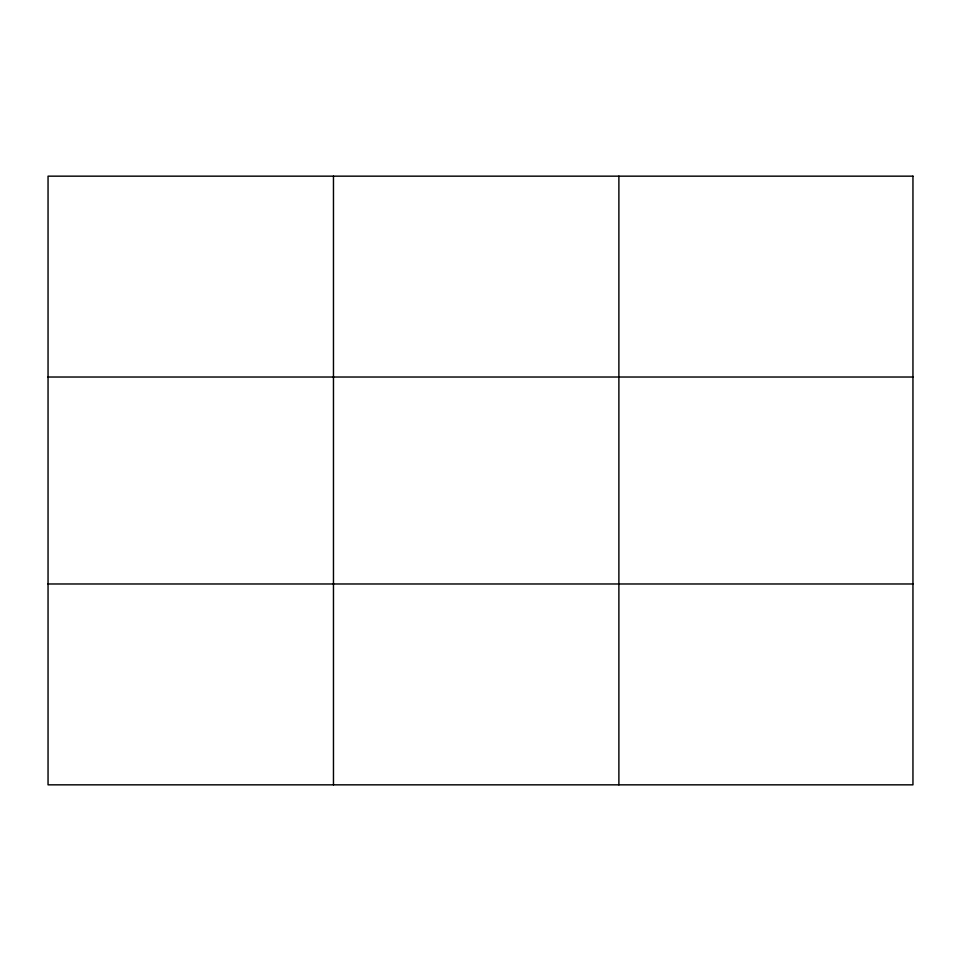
<?xml version="1.0" encoding="UTF-8"?>
<svg xmlns="http://www.w3.org/2000/svg" width="961" height="961" viewBox="0 0 961 961"><rect width="100%" height="100%" fill="white"/><g stroke="black" fill="none" stroke-linecap="round" stroke-linejoin="round"><path stroke-width="1.44" d="M333.467 784.837L333.467 176.163M618.884 784.837L618.884 176.163M48.05 377.024L912.95 377.024M48.05 583.976L912.95 583.976M912.95 176.163L912.95 784.837L48.05 784.837L48.05 176.163L912.95 176.163"/></g></svg>
